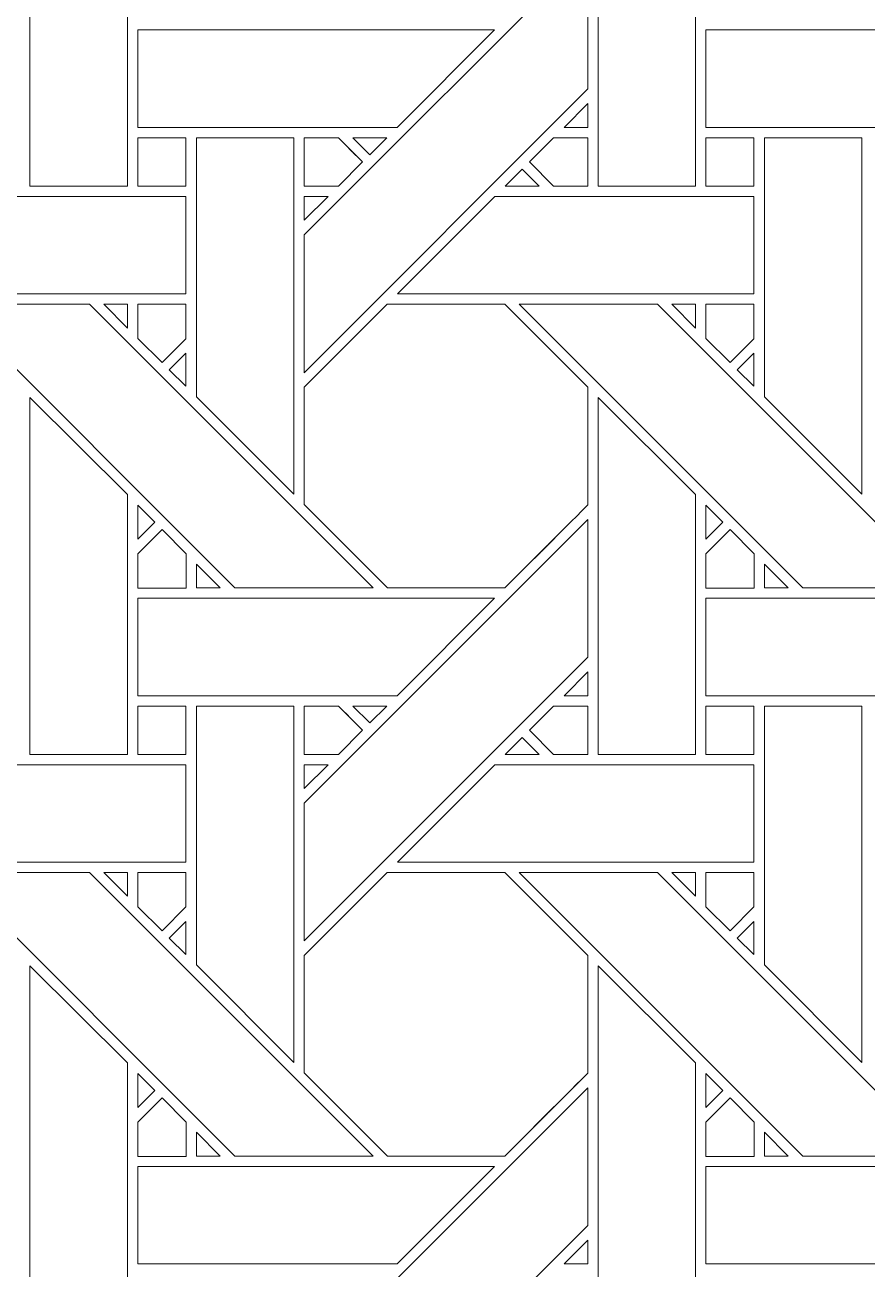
# Model space of a CAD drawing. Header units: inches. Extents: x 2.4 to 22.4, y -0.9 to 19.1.
# Drawn here: x 17.846 to 19.253, y 8.195 to 10.272 of the extents above; entities that cross this region are included whole.
import ezdxf

# ---------------------------------------------------------------- set-up
doc = ezdxf.new("R2010")
doc.units = ezdxf.units.IN
doc.header["$MEASUREMENT"] = 0
doc.layers.add('Design', color=7, linetype='Continuous', lineweight=0)

msp = doc.modelspace()

# ---------------------------------------------------------------- linework, layer by layer
at = {"layer": 'Design'}
for points, knots in [([(12.3829, 19.0948), (6.86, 19.0948), (2.3829, 14.6176), (2.3829, 9.0948), (2.3829, 3.5719), (6.86, -0.9052), (12.3829, -0.9052), (17.9057, -0.9052), (22.3829, 3.5719), (22.3829, 9.0948), (22.3829, 14.6176), (17.9057, 19.0948), (12.3829, 19.0948)], [0, 0, 0, 0, 1, 1, 1, 2, 2, 2, 3, 3, 3, 4, 4, 4, 4]), ([(12.3829, 17.972), (7.4801, 17.972), (3.5056, 13.9975), (3.5056, 9.0948), (3.5056, 4.192), (7.4801, 0.2175), (12.3829, 0.2175), (17.2856, 0.2175), (21.2601, 4.192), (21.2601, 9.0948), (21.2601, 13.9975), (17.2856, 17.972), (12.3829, 17.972)], [0, 0, 0, 0, 1, 1, 1, 2, 2, 2, 3, 3, 3, 4, 4, 4, 4]), ([(17.8548, 10.0031), (17.8548, 10.0031), (17.8548, 10.599), (17.8548, 10.599), (17.8548, 10.599), (18.0176, 10.4368), (18.0176, 10.4368), (18.0176, 10.4368), (18.0176, 10.0031), (18.0176, 10.0031), (18.0176, 10.0031), (17.8548, 10.0031), (17.8548, 10.0031)], [0, 0, 0, 0, 1, 1, 1, 2, 2, 2, 3, 3, 3, 4, 4, 4, 4]), ([(18.8036, 10.0031), (18.8036, 10.0031), (18.8036, 10.599), (18.8036, 10.599), (18.8036, 10.599), (18.9663, 10.4368), (18.9663, 10.4368), (18.9663, 10.4368), (18.9663, 10.0031), (18.9663, 10.0031), (18.9663, 10.0031), (18.8036, 10.0031), (18.8036, 10.0031)], [0, 0, 0, 0, 1, 1, 1, 2, 2, 2, 3, 3, 3, 4, 4, 4, 4]), ([(18.7864, 10.1654), (18.7864, 10.1654), (18.3128, 9.6917), (18.3128, 9.6917), (18.3128, 9.6917), (18.3128, 9.9218), (18.3128, 9.9218), (18.3128, 9.9218), (18.7864, 10.3954), (18.7864, 10.3954), (18.7864, 10.3954), (18.7864, 10.1654), (18.7864, 10.1654)], [0, 0, 0, 0, 1, 1, 1, 2, 2, 2, 3, 3, 3, 4, 4, 4, 4]), ([(18.4679, 10.1012), (18.4679, 10.1012), (18.0349, 10.1012), (18.0349, 10.1012), (18.0349, 10.1012), (18.0349, 10.2639), (18.0349, 10.2639), (18.0349, 10.2639), (18.6306, 10.2639), (18.6306, 10.2639), (18.6306, 10.2639), (18.4679, 10.1012), (18.4679, 10.1012)], [0, 0, 0, 0, 1, 1, 1, 2, 2, 2, 3, 3, 3, 4, 4, 4, 4]), ([(19.4166, 10.1012), (19.4166, 10.1012), (18.9836, 10.1012), (18.9836, 10.1012), (18.9836, 10.1012), (18.9836, 10.2639), (18.9836, 10.2639), (18.9836, 10.2639), (19.5793, 10.2639), (19.5793, 10.2639), (19.5793, 10.2639), (19.4166, 10.1012), (19.4166, 10.1012)], [0, 0, 0, 0, 1, 1, 1, 2, 2, 2, 3, 3, 3, 4, 4, 4, 4]), ([(18.7864, 10.141), (18.7864, 10.141), (18.7864, 10.1012), (18.7864, 10.1012), (18.7864, 10.1012), (18.7467, 10.1012), (18.7467, 10.1012), (18.7467, 10.1012), (18.7864, 10.141), (18.7864, 10.141)], [0, 0, 0, 0, 1, 1, 1, 2, 2, 2, 3, 3, 3, 3]), ([(18.0349, 10.0839), (18.0349, 10.0839), (18.1152, 10.0839), (18.1152, 10.0839), (18.1152, 10.0839), (18.1152, 10.0031), (18.1152, 10.0031), (18.1152, 10.0031), (18.0349, 10.0031), (18.0349, 10.0031), (18.0349, 10.0031), (18.0349, 10.0839), (18.0349, 10.0839)], [0, 0, 0, 0, 1, 1, 1, 2, 2, 2, 3, 3, 3, 4, 4, 4, 4]), ([(18.0349, 10.0031), (18.0349, 10.0031), (18.0349, 10.0839), (18.0349, 10.0839), (18.0349, 10.0839), (18.1152, 10.0839), (18.1152, 10.0839), (18.1152, 10.0839), (18.1152, 10.0031), (18.1152, 10.0031), (18.1152, 10.0031), (18.0349, 10.0031), (18.0349, 10.0031)], [0, 0, 0, 0, 1, 1, 1, 2, 2, 2, 3, 3, 3, 4, 4, 4, 4]), ([(18.1327, 9.6517), (18.1327, 9.6517), (18.1327, 10.0839), (18.1327, 10.0839), (18.1327, 10.0839), (18.2956, 10.0839), (18.2956, 10.0839), (18.2956, 10.0839), (18.2956, 9.4888), (18.2956, 9.4888), (18.2956, 9.4888), (18.1327, 9.6517), (18.1327, 9.6517)], [0, 0, 0, 0, 1, 1, 1, 2, 2, 2, 3, 3, 3, 4, 4, 4, 4]), ([(18.3699, 10.0839), (18.375, 10.0788), (18.4058, 10.048), (18.4102, 10.0436), (18.4102, 10.0436), (18.3698, 10.0032), (18.3698, 10.0032), (18.3698, 10.0032), (18.3128, 10.0032), (18.3128, 10.0032), (18.3128, 10.0032), (18.3128, 10.0839), (18.3128, 10.0839), (18.3128, 10.0839), (18.3699, 10.0839), (18.3699, 10.0839)], [0, 0, 0, 0, 1, 1, 1, 2, 2, 2, 3, 3, 3, 4, 4, 4, 5, 5, 5, 5]), ([(18.4102, 10.0436), (18.4102, 10.0436), (18.3698, 10.0032), (18.3698, 10.0032), (18.3698, 10.0032), (18.3128, 10.0032), (18.3128, 10.0032), (18.3128, 10.0032), (18.3128, 10.0839), (18.3128, 10.0839), (18.3128, 10.0839), (18.3699, 10.0839), (18.3699, 10.0839), (18.3752, 10.0786), (18.406, 10.0477), (18.4102, 10.0436)], [0, 0, 0, 0, 1, 1, 1, 2, 2, 2, 3, 3, 3, 4, 4, 4, 5, 5, 5, 5]), ([(18.3942, 10.0839), (18.3942, 10.0839), (18.4507, 10.0839), (18.4507, 10.0839), (18.4507, 10.0839), (18.4224, 10.0557), (18.4224, 10.0557), (18.4224, 10.0557), (18.3942, 10.0839), (18.3942, 10.0839)], [0, 0, 0, 0, 1, 1, 1, 2, 2, 2, 3, 3, 3, 3]), ([(18.7294, 10.0031), (18.7294, 10.0031), (18.689, 10.0435), (18.689, 10.0435), (18.689, 10.0435), (18.7294, 10.084), (18.7294, 10.084), (18.7294, 10.084), (18.7865, 10.084), (18.7865, 10.084), (18.7865, 10.084), (18.7865, 10.0031), (18.7865, 10.0031), (18.7865, 10.0031), (18.7294, 10.0031), (18.7294, 10.0031)], [0, 0, 0, 0, 1, 1, 1, 2, 2, 2, 3, 3, 3, 4, 4, 4, 5, 5, 5, 5]), ([(18.7865, 10.0031), (18.7865, 10.0031), (18.7294, 10.0031), (18.7294, 10.0031), (18.7294, 10.0031), (18.689, 10.0435), (18.689, 10.0435), (18.689, 10.0435), (18.7294, 10.084), (18.7294, 10.084), (18.7294, 10.084), (18.7865, 10.084), (18.7865, 10.084), (18.7865, 10.084), (18.7865, 10.0031), (18.7865, 10.0031)], [0, 0, 0, 0, 1, 1, 1, 2, 2, 2, 3, 3, 3, 4, 4, 4, 5, 5, 5, 5]), ([(18.9837, 10.0839), (18.9837, 10.0839), (19.0639, 10.0839), (19.0639, 10.0839), (19.0639, 10.0839), (19.0639, 10.0031), (19.0639, 10.0031), (19.0639, 10.0031), (18.9837, 10.0031), (18.9837, 10.0031), (18.9837, 10.0031), (18.9837, 10.0839), (18.9837, 10.0839)], [0, 0, 0, 0, 1, 1, 1, 2, 2, 2, 3, 3, 3, 4, 4, 4, 4]), ([(18.9837, 10.0031), (18.9837, 10.0031), (18.9837, 10.0839), (18.9837, 10.0839), (18.9837, 10.0839), (19.0639, 10.0839), (19.0639, 10.0839), (19.0639, 10.0839), (19.0639, 10.0031), (19.0639, 10.0031), (19.0639, 10.0031), (18.9837, 10.0031), (18.9837, 10.0031)], [0, 0, 0, 0, 1, 1, 1, 2, 2, 2, 3, 3, 3, 4, 4, 4, 4]), ([(19.0814, 9.6517), (19.0814, 9.6517), (19.0814, 10.0839), (19.0814, 10.0839), (19.0814, 10.0839), (19.2443, 10.0839), (19.2443, 10.0839), (19.2443, 10.0839), (19.2443, 9.4888), (19.2443, 9.4888), (19.2443, 9.4888), (19.0814, 9.6517), (19.0814, 9.6517)], [0, 0, 0, 0, 1, 1, 1, 2, 2, 2, 3, 3, 3, 4, 4, 4, 4]), ([(18.6768, 10.0314), (18.6768, 10.0314), (18.7051, 10.0031), (18.7051, 10.0031), (18.7051, 10.0031), (18.6486, 10.0031), (18.6486, 10.0031), (18.6486, 10.0031), (18.6768, 10.0314), (18.6768, 10.0314)], [0, 0, 0, 0, 1, 1, 1, 2, 2, 2, 3, 3, 3, 3]), ([(18.1152, 9.986), (18.1152, 9.986), (18.1152, 9.8232), (18.1152, 9.8232), (18.1152, 9.8232), (17.5199, 9.8232), (17.5199, 9.8232), (17.5199, 9.8232), (17.6827, 9.986), (17.6827, 9.986), (17.6827, 9.986), (18.1152, 9.986), (18.1152, 9.986)], [0, 0, 0, 0, 1, 1, 1, 2, 2, 2, 3, 3, 3, 4, 4, 4, 4]), ([(18.3526, 9.986), (18.3526, 9.986), (18.3128, 9.9462), (18.3128, 9.9462), (18.3128, 9.9462), (18.3128, 9.986), (18.3128, 9.986), (18.3128, 9.986), (18.3526, 9.986), (18.3526, 9.986)], [0, 0, 0, 0, 1, 1, 1, 2, 2, 2, 3, 3, 3, 3]), ([(19.0639, 9.986), (19.0639, 9.986), (19.0639, 9.8232), (19.0639, 9.8232), (19.0639, 9.8232), (18.4686, 9.8232), (18.4686, 9.8232), (18.4686, 9.8232), (18.6314, 9.986), (18.6314, 9.986), (18.6314, 9.986), (19.0639, 9.986), (19.0639, 9.986)], [0, 0, 0, 0, 1, 1, 1, 2, 2, 2, 3, 3, 3, 4, 4, 4, 4]), ([(18.1968, 9.3324), (18.1968, 9.3324), (17.7232, 9.8061), (17.7232, 9.8061), (17.7232, 9.8061), (17.9541, 9.8061), (17.9541, 9.8061), (17.9541, 9.8061), (18.4278, 9.3324), (18.4278, 9.3324), (18.4278, 9.3324), (18.1968, 9.3324), (18.1968, 9.3324)], [0, 0, 0, 0, 1, 1, 1, 2, 2, 2, 3, 3, 3, 4, 4, 4, 4]), ([(18.0177, 9.8061), (18.0177, 9.8061), (18.0177, 9.7662), (18.0177, 9.7662), (18.0177, 9.7662), (17.9783, 9.8061), (17.9783, 9.8061), (17.9783, 9.8061), (18.0177, 9.8061), (18.0177, 9.8061)], [0, 0, 0, 0, 1, 1, 1, 2, 2, 2, 3, 3, 3, 3]), ([(18.1152, 9.8061), (18.1152, 9.8061), (18.1152, 9.7485), (18.1152, 9.7485), (18.1152, 9.7485), (18.0753, 9.7085), (18.0753, 9.7085), (18.0753, 9.7085), (18.0349, 9.7489), (18.0349, 9.7489), (18.0349, 9.7489), (18.0349, 9.8061), (18.0349, 9.8061), (18.0349, 9.8061), (18.1152, 9.8061), (18.1152, 9.8061)], [0, 0, 0, 0, 1, 1, 1, 2, 2, 2, 3, 3, 3, 4, 4, 4, 5, 5, 5, 5]), ([(18.0753, 9.7085), (18.0753, 9.7085), (18.0349, 9.7489), (18.0349, 9.7489), (18.0349, 9.7489), (18.0349, 9.8061), (18.0349, 9.8061), (18.0349, 9.8061), (18.1152, 9.8061), (18.1152, 9.8061), (18.1152, 9.8061), (18.1152, 9.7485), (18.1152, 9.7485), (18.1152, 9.7485), (18.0753, 9.7085), (18.0753, 9.7085)], [0, 0, 0, 0, 1, 1, 1, 2, 2, 2, 3, 3, 3, 4, 4, 4, 5, 5, 5, 5]), ([(18.4515, 9.8061), (18.4515, 9.8061), (18.6477, 9.8061), (18.6477, 9.8061), (18.6477, 9.8061), (18.7865, 9.6673), (18.7865, 9.6673), (18.7865, 9.6673), (18.7865, 9.4711), (18.7865, 9.4711), (18.7687, 9.4532), (18.6567, 9.3414), (18.6478, 9.3324), (18.6478, 9.3324), (18.452, 9.3324), (18.452, 9.3324), (18.452, 9.3324), (18.3128, 9.4717), (18.3128, 9.4717), (18.3128, 9.4717), (18.3128, 9.6673), (18.3128, 9.6673), (18.3128, 9.6673), (18.4515, 9.8061), (18.4515, 9.8061)], [0, 0, 0, 0, 1, 1, 1, 2, 2, 2, 3, 3, 3, 4, 4, 4, 5, 5, 5, 6, 6, 6, 7, 7, 7, 8, 8, 8, 8]), ([(18.7865, 9.4711), (18.7687, 9.4532), (18.6568, 9.3415), (18.6478, 9.3324), (18.6478, 9.3324), (18.452, 9.3324), (18.452, 9.3324), (18.452, 9.3324), (18.3128, 9.4717), (18.3128, 9.4717), (18.3128, 9.4717), (18.3128, 9.6673), (18.3128, 9.6673), (18.3128, 9.6673), (18.4515, 9.8061), (18.4515, 9.8061), (18.4515, 9.8061), (18.6477, 9.8061), (18.6477, 9.8061), (18.6477, 9.8061), (18.7865, 9.6673), (18.7865, 9.6673), (18.7865, 9.6673), (18.7865, 9.4711), (18.7865, 9.4711)], [0, 0, 0, 0, 1, 1, 1, 2, 2, 2, 3, 3, 3, 4, 4, 4, 5, 5, 5, 6, 6, 6, 7, 7, 7, 8, 8, 8, 8]), ([(19.1455, 9.3324), (19.1455, 9.3324), (18.6719, 9.8061), (18.6719, 9.8061), (18.6719, 9.8061), (18.9029, 9.8061), (18.9029, 9.8061), (18.9029, 9.8061), (19.3765, 9.3324), (19.3765, 9.3324), (19.3765, 9.3324), (19.1455, 9.3324), (19.1455, 9.3324)], [0, 0, 0, 0, 1, 1, 1, 2, 2, 2, 3, 3, 3, 4, 4, 4, 4]), ([(18.9664, 9.8061), (18.9664, 9.8061), (18.9664, 9.7662), (18.9664, 9.7662), (18.9664, 9.7662), (18.927, 9.8061), (18.927, 9.8061), (18.927, 9.8061), (18.9664, 9.8061), (18.9664, 9.8061)], [0, 0, 0, 0, 1, 1, 1, 2, 2, 2, 3, 3, 3, 3]), ([(19.0639, 9.8061), (19.0639, 9.8061), (19.0639, 9.7485), (19.0639, 9.7485), (19.0639, 9.7485), (19.024, 9.7085), (19.024, 9.7085), (19.024, 9.7085), (18.9837, 9.7489), (18.9837, 9.7489), (18.9837, 9.7489), (18.9837, 9.8061), (18.9837, 9.8061), (18.9837, 9.8061), (19.0639, 9.8061), (19.0639, 9.8061)], [0, 0, 0, 0, 1, 1, 1, 2, 2, 2, 3, 3, 3, 4, 4, 4, 5, 5, 5, 5]), ([(19.024, 9.7085), (19.024, 9.7085), (18.9837, 9.7489), (18.9837, 9.7489), (18.9837, 9.7489), (18.9837, 9.8061), (18.9837, 9.8061), (18.9837, 9.8061), (19.0639, 9.8061), (19.0639, 9.8061), (19.0639, 9.8061), (19.0639, 9.7485), (19.0639, 9.7485), (19.0639, 9.7485), (19.024, 9.7085), (19.024, 9.7085)], [0, 0, 0, 0, 1, 1, 1, 2, 2, 2, 3, 3, 3, 4, 4, 4, 5, 5, 5, 5]), ([(18.1152, 9.7242), (18.1152, 9.7242), (18.1152, 9.6691), (18.1152, 9.6691), (18.1152, 9.6691), (18.0874, 9.6964), (18.0874, 9.6964), (18.0874, 9.6964), (18.1152, 9.7242), (18.1152, 9.7242)], [0, 0, 0, 0, 1, 1, 1, 2, 2, 2, 3, 3, 3, 3]), ([(19.0639, 9.7242), (19.0639, 9.7242), (19.0639, 9.6691), (19.0639, 9.6691), (19.0639, 9.6691), (19.0361, 9.6964), (19.0361, 9.6964), (19.0361, 9.6964), (19.0639, 9.7242), (19.0639, 9.7242)], [0, 0, 0, 0, 1, 1, 1, 2, 2, 2, 3, 3, 3, 3]), ([(17.8548, 9.0544), (17.8548, 9.0544), (17.8548, 9.6503), (17.8548, 9.6503), (17.8548, 9.6503), (18.0176, 9.4881), (18.0176, 9.4881), (18.0176, 9.4881), (18.0176, 9.0544), (18.0176, 9.0544), (18.0176, 9.0544), (17.8548, 9.0544), (17.8548, 9.0544)], [0, 0, 0, 0, 1, 1, 1, 2, 2, 2, 3, 3, 3, 4, 4, 4, 4]), ([(18.8036, 9.0544), (18.8036, 9.0544), (18.8036, 9.6503), (18.8036, 9.6503), (18.8036, 9.6503), (18.9663, 9.4881), (18.9663, 9.4881), (18.9663, 9.4881), (18.9663, 9.0544), (18.9663, 9.0544), (18.9663, 9.0544), (18.8036, 9.0544), (18.8036, 9.0544)], [0, 0, 0, 0, 1, 1, 1, 2, 2, 2, 3, 3, 3, 4, 4, 4, 4]), ([(18.0349, 9.4138), (18.0349, 9.4138), (18.0349, 9.4706), (18.0349, 9.4706), (18.0349, 9.4706), (18.0631, 9.442), (18.0631, 9.442), (18.0631, 9.442), (18.0349, 9.4138), (18.0349, 9.4138)], [0, 0, 0, 0, 1, 1, 1, 2, 2, 2, 3, 3, 3, 3]), ([(18.9836, 9.4138), (18.9836, 9.4138), (18.9836, 9.4706), (18.9836, 9.4706), (18.9836, 9.4706), (19.0118, 9.442), (19.0118, 9.442), (19.0118, 9.442), (18.9836, 9.4138), (18.9836, 9.4138)], [0, 0, 0, 0, 1, 1, 1, 2, 2, 2, 3, 3, 3, 3]), ([(18.7864, 9.2166), (18.7864, 9.2166), (18.3128, 8.743), (18.3128, 8.743), (18.3128, 8.743), (18.3128, 8.9731), (18.3128, 8.9731), (18.3128, 8.9731), (18.7864, 9.4467), (18.7864, 9.4467), (18.7864, 9.4467), (18.7864, 9.2166), (18.7864, 9.2166)], [0, 0, 0, 0, 1, 1, 1, 2, 2, 2, 3, 3, 3, 4, 4, 4, 4]), ([(18.0349, 9.3322), (18.0349, 9.3322), (18.0349, 9.3895), (18.0349, 9.3895), (18.0349, 9.3895), (18.0753, 9.4298), (18.0753, 9.4298), (18.0753, 9.4298), (18.1156, 9.3895), (18.1156, 9.3895), (18.1156, 9.3895), (18.1156, 9.3322), (18.1156, 9.3322), (18.1156, 9.3322), (18.0349, 9.3322), (18.0349, 9.3322)], [0, 0, 0, 0, 1, 1, 1, 2, 2, 2, 3, 3, 3, 4, 4, 4, 5, 5, 5, 5]), ([(18.0753, 9.4298), (18.0753, 9.4298), (18.1156, 9.3895), (18.1156, 9.3895), (18.1156, 9.3895), (18.1156, 9.3322), (18.1156, 9.3322), (18.1156, 9.3322), (18.0349, 9.3322), (18.0349, 9.3322), (18.0349, 9.3322), (18.0349, 9.3895), (18.0349, 9.3895), (18.0349, 9.3895), (18.0753, 9.4298), (18.0753, 9.4298)], [0, 0, 0, 0, 1, 1, 1, 2, 2, 2, 3, 3, 3, 4, 4, 4, 5, 5, 5, 5]), ([(18.9837, 9.3322), (18.9837, 9.3322), (18.9837, 9.3895), (18.9837, 9.3895), (18.9837, 9.3895), (19.024, 9.4298), (19.024, 9.4298), (19.024, 9.4298), (19.0643, 9.3895), (19.0643, 9.3895), (19.0643, 9.3895), (19.0643, 9.3322), (19.0643, 9.3322), (19.0643, 9.3322), (18.9837, 9.3322), (18.9837, 9.3322)], [0, 0, 0, 0, 1, 1, 1, 2, 2, 2, 3, 3, 3, 4, 4, 4, 5, 5, 5, 5]), ([(19.024, 9.4298), (19.024, 9.4298), (19.0643, 9.3895), (19.0643, 9.3895), (19.0643, 9.3895), (19.0643, 9.3322), (19.0643, 9.3322), (19.0643, 9.3322), (18.9837, 9.3322), (18.9837, 9.3322), (18.9837, 9.3322), (18.9837, 9.3895), (18.9837, 9.3895), (18.9837, 9.3895), (19.024, 9.4298), (19.024, 9.4298)], [0, 0, 0, 0, 1, 1, 1, 2, 2, 2, 3, 3, 3, 4, 4, 4, 5, 5, 5, 5]), ([(18.1328, 9.3324), (18.1328, 9.3324), (18.1328, 9.3722), (18.1328, 9.3722), (18.1328, 9.3722), (18.1725, 9.3324), (18.1725, 9.3324), (18.1725, 9.3324), (18.1328, 9.3324), (18.1328, 9.3324)], [0, 0, 0, 0, 1, 1, 1, 2, 2, 2, 3, 3, 3, 3]), ([(19.0815, 9.3324), (19.0815, 9.3324), (19.0815, 9.3722), (19.0815, 9.3722), (19.0815, 9.3722), (19.1213, 9.3324), (19.1213, 9.3324), (19.1213, 9.3324), (19.0815, 9.3324), (19.0815, 9.3324)], [0, 0, 0, 0, 1, 1, 1, 2, 2, 2, 3, 3, 3, 3]), ([(18.4679, 9.1525), (18.4679, 9.1525), (18.0349, 9.1525), (18.0349, 9.1525), (18.0349, 9.1525), (18.0349, 9.3152), (18.0349, 9.3152), (18.0349, 9.3152), (18.6306, 9.3152), (18.6306, 9.3152), (18.6306, 9.3152), (18.4679, 9.1525), (18.4679, 9.1525)], [0, 0, 0, 0, 1, 1, 1, 2, 2, 2, 3, 3, 3, 4, 4, 4, 4]), ([(19.4166, 9.1525), (19.4166, 9.1525), (18.9836, 9.1525), (18.9836, 9.1525), (18.9836, 9.1525), (18.9836, 9.3152), (18.9836, 9.3152), (18.9836, 9.3152), (19.5793, 9.3152), (19.5793, 9.3152), (19.5793, 9.3152), (19.4166, 9.1525), (19.4166, 9.1525)], [0, 0, 0, 0, 1, 1, 1, 2, 2, 2, 3, 3, 3, 4, 4, 4, 4]), ([(18.7864, 9.1923), (18.7864, 9.1923), (18.7864, 9.1525), (18.7864, 9.1525), (18.7864, 9.1525), (18.7467, 9.1525), (18.7467, 9.1525), (18.7467, 9.1525), (18.7864, 9.1923), (18.7864, 9.1923)], [0, 0, 0, 0, 1, 1, 1, 2, 2, 2, 3, 3, 3, 3]), ([(18.0349, 9.1352), (18.0349, 9.1352), (18.1152, 9.1352), (18.1152, 9.1352), (18.1152, 9.1352), (18.1152, 9.0544), (18.1152, 9.0544), (18.1152, 9.0544), (18.0349, 9.0544), (18.0349, 9.0544), (18.0349, 9.0544), (18.0349, 9.1352), (18.0349, 9.1352)], [0, 0, 0, 0, 1, 1, 1, 2, 2, 2, 3, 3, 3, 4, 4, 4, 4]), ([(18.0349, 9.0544), (18.0349, 9.0544), (18.0349, 9.1352), (18.0349, 9.1352), (18.0349, 9.1352), (18.1152, 9.1352), (18.1152, 9.1352), (18.1152, 9.1352), (18.1152, 9.0544), (18.1152, 9.0544), (18.1152, 9.0544), (18.0349, 9.0544), (18.0349, 9.0544)], [0, 0, 0, 0, 1, 1, 1, 2, 2, 2, 3, 3, 3, 4, 4, 4, 4]), ([(18.1327, 8.703), (18.1327, 8.703), (18.1327, 9.1352), (18.1327, 9.1352), (18.1327, 9.1352), (18.2956, 9.1352), (18.2956, 9.1352), (18.2956, 9.1352), (18.2956, 8.5401), (18.2956, 8.5401), (18.2956, 8.5401), (18.1327, 8.703), (18.1327, 8.703)], [0, 0, 0, 0, 1, 1, 1, 2, 2, 2, 3, 3, 3, 4, 4, 4, 4]), ([(18.3699, 9.1352), (18.375, 9.1301), (18.4058, 9.0993), (18.4102, 9.0948), (18.4102, 9.0948), (18.3698, 9.0544), (18.3698, 9.0544), (18.3698, 9.0544), (18.3128, 9.0544), (18.3128, 9.0544), (18.3128, 9.0544), (18.3128, 9.1352), (18.3128, 9.1352), (18.3128, 9.1352), (18.3699, 9.1352), (18.3699, 9.1352)], [0, 0, 0, 0, 1, 1, 1, 2, 2, 2, 3, 3, 3, 4, 4, 4, 5, 5, 5, 5]), ([(18.4102, 9.0948), (18.4102, 9.0948), (18.3698, 9.0544), (18.3698, 9.0544), (18.3698, 9.0544), (18.3128, 9.0544), (18.3128, 9.0544), (18.3128, 9.0544), (18.3128, 9.1352), (18.3128, 9.1352), (18.3128, 9.1352), (18.3699, 9.1352), (18.3699, 9.1352), (18.3753, 9.1298), (18.4062, 9.0989), (18.4102, 9.0948)], [0, 0, 0, 0, 1, 1, 1, 2, 2, 2, 3, 3, 3, 4, 4, 4, 5, 5, 5, 5]), ([(18.3942, 9.1352), (18.3942, 9.1352), (18.4507, 9.1352), (18.4507, 9.1352), (18.4507, 9.1352), (18.4224, 9.107), (18.4224, 9.107), (18.4224, 9.107), (18.3942, 9.1352), (18.3942, 9.1352)], [0, 0, 0, 0, 1, 1, 1, 2, 2, 2, 3, 3, 3, 3]), ([(18.7294, 9.0544), (18.7294, 9.0544), (18.689, 9.0948), (18.689, 9.0948), (18.689, 9.0948), (18.7294, 9.1352), (18.7294, 9.1352), (18.7294, 9.1352), (18.7865, 9.1352), (18.7865, 9.1352), (18.7865, 9.1352), (18.7865, 9.0544), (18.7865, 9.0544), (18.7865, 9.0544), (18.7294, 9.0544), (18.7294, 9.0544)], [0, 0, 0, 0, 1, 1, 1, 2, 2, 2, 3, 3, 3, 4, 4, 4, 5, 5, 5, 5]), ([(18.7865, 9.0544), (18.7865, 9.0544), (18.7294, 9.0544), (18.7294, 9.0544), (18.7294, 9.0544), (18.689, 9.0948), (18.689, 9.0948), (18.689, 9.0948), (18.7294, 9.1352), (18.7294, 9.1352), (18.7294, 9.1352), (18.7865, 9.1352), (18.7865, 9.1352), (18.7865, 9.1352), (18.7865, 9.0544), (18.7865, 9.0544)], [0, 0, 0, 0, 1, 1, 1, 2, 2, 2, 3, 3, 3, 4, 4, 4, 5, 5, 5, 5]), ([(18.9837, 9.1352), (18.9837, 9.1352), (19.0639, 9.1352), (19.0639, 9.1352), (19.0639, 9.1352), (19.0639, 9.0544), (19.0639, 9.0544), (19.0639, 9.0544), (18.9837, 9.0544), (18.9837, 9.0544), (18.9837, 9.0544), (18.9837, 9.1352), (18.9837, 9.1352)], [0, 0, 0, 0, 1, 1, 1, 2, 2, 2, 3, 3, 3, 4, 4, 4, 4]), ([(18.9837, 9.0544), (18.9837, 9.0544), (18.9837, 9.1352), (18.9837, 9.1352), (18.9837, 9.1352), (19.0639, 9.1352), (19.0639, 9.1352), (19.0639, 9.1352), (19.0639, 9.0544), (19.0639, 9.0544), (19.0639, 9.0544), (18.9837, 9.0544), (18.9837, 9.0544)], [0, 0, 0, 0, 1, 1, 1, 2, 2, 2, 3, 3, 3, 4, 4, 4, 4]), ([(19.0814, 8.703), (19.0814, 8.703), (19.0814, 9.1352), (19.0814, 9.1352), (19.0814, 9.1352), (19.2443, 9.1352), (19.2443, 9.1352), (19.2443, 9.1352), (19.2443, 8.5401), (19.2443, 8.5401), (19.2443, 8.5401), (19.0814, 8.703), (19.0814, 8.703)], [0, 0, 0, 0, 1, 1, 1, 2, 2, 2, 3, 3, 3, 4, 4, 4, 4]), ([(18.6768, 9.0827), (18.6768, 9.0827), (18.7051, 9.0544), (18.7051, 9.0544), (18.7051, 9.0544), (18.6486, 9.0544), (18.6486, 9.0544), (18.6486, 9.0544), (18.6768, 9.0827), (18.6768, 9.0827)], [0, 0, 0, 0, 1, 1, 1, 2, 2, 2, 3, 3, 3, 3]), ([(18.1152, 9.0373), (18.1152, 9.0373), (18.1152, 8.8745), (18.1152, 8.8745), (18.1152, 8.8745), (17.5199, 8.8745), (17.5199, 8.8745), (17.5199, 8.8745), (17.6827, 9.0373), (17.6827, 9.0373), (17.6827, 9.0373), (18.1152, 9.0373), (18.1152, 9.0373)], [0, 0, 0, 0, 1, 1, 1, 2, 2, 2, 3, 3, 3, 4, 4, 4, 4]), ([(18.3526, 9.0373), (18.3526, 9.0373), (18.3128, 8.9975), (18.3128, 8.9975), (18.3128, 8.9975), (18.3128, 9.0373), (18.3128, 9.0373), (18.3128, 9.0373), (18.3526, 9.0373), (18.3526, 9.0373)], [0, 0, 0, 0, 1, 1, 1, 2, 2, 2, 3, 3, 3, 3]), ([(19.0639, 9.0373), (19.0639, 9.0373), (19.0639, 8.8745), (19.0639, 8.8745), (19.0639, 8.8745), (18.4686, 8.8745), (18.4686, 8.8745), (18.4686, 8.8745), (18.6314, 9.0373), (18.6314, 9.0373), (18.6314, 9.0373), (19.0639, 9.0373), (19.0639, 9.0373)], [0, 0, 0, 0, 1, 1, 1, 2, 2, 2, 3, 3, 3, 4, 4, 4, 4]), ([(18.1967, 8.3837), (18.1967, 8.3837), (17.7232, 8.8573), (17.7232, 8.8573), (17.7232, 8.8573), (17.9541, 8.8573), (17.9541, 8.8573), (17.9541, 8.8573), (18.4278, 8.3837), (18.4278, 8.3837), (18.4278, 8.3837), (18.1967, 8.3837), (18.1967, 8.3837)], [0, 0, 0, 0, 1, 1, 1, 2, 2, 2, 3, 3, 3, 4, 4, 4, 4]), ([(18.0177, 8.8573), (18.0177, 8.8573), (18.0177, 8.8175), (18.0177, 8.8175), (18.0177, 8.8175), (17.9783, 8.8573), (17.9783, 8.8573), (17.9783, 8.8573), (18.0177, 8.8573), (18.0177, 8.8573)], [0, 0, 0, 0, 1, 1, 1, 2, 2, 2, 3, 3, 3, 3]), ([(18.1152, 8.8573), (18.1152, 8.8573), (18.1152, 8.7997), (18.1152, 8.7997), (18.1152, 8.7997), (18.0753, 8.7598), (18.0753, 8.7598), (18.0753, 8.7598), (18.0349, 8.8001), (18.0349, 8.8001), (18.0349, 8.8001), (18.0349, 8.8573), (18.0349, 8.8573), (18.0349, 8.8573), (18.1152, 8.8573), (18.1152, 8.8573)], [0, 0, 0, 0, 1, 1, 1, 2, 2, 2, 3, 3, 3, 4, 4, 4, 5, 5, 5, 5]), ([(18.0753, 8.7598), (18.0753, 8.7598), (18.0349, 8.8001), (18.0349, 8.8001), (18.0349, 8.8001), (18.0349, 8.8573), (18.0349, 8.8573), (18.0349, 8.8573), (18.1152, 8.8573), (18.1152, 8.8573), (18.1152, 8.8573), (18.1152, 8.7997), (18.1152, 8.7997), (18.1152, 8.7997), (18.0753, 8.7598), (18.0753, 8.7598)], [0, 0, 0, 0, 1, 1, 1, 2, 2, 2, 3, 3, 3, 4, 4, 4, 5, 5, 5, 5]), ([(18.4515, 8.8573), (18.4515, 8.8573), (18.6477, 8.8573), (18.6477, 8.8573), (18.6477, 8.8573), (18.7865, 8.7186), (18.7865, 8.7186), (18.7865, 8.7186), (18.7865, 8.5224), (18.7865, 8.5224), (18.7687, 8.5044), (18.6567, 8.3927), (18.6478, 8.3837), (18.6478, 8.3837), (18.452, 8.3837), (18.452, 8.3837), (18.452, 8.3837), (18.3128, 8.5229), (18.3128, 8.5229), (18.3128, 8.5229), (18.3128, 8.7186), (18.3128, 8.7186), (18.3128, 8.7186), (18.4515, 8.8573), (18.4515, 8.8573)], [0, 0, 0, 0, 1, 1, 1, 2, 2, 2, 3, 3, 3, 4, 4, 4, 5, 5, 5, 6, 6, 6, 7, 7, 7, 8, 8, 8, 8]), ([(18.7865, 8.5224), (18.7685, 8.5043), (18.6566, 8.3926), (18.6478, 8.3837), (18.6478, 8.3837), (18.452, 8.3837), (18.452, 8.3837), (18.452, 8.3837), (18.3128, 8.5229), (18.3128, 8.5229), (18.3128, 8.5229), (18.3128, 8.7186), (18.3128, 8.7186), (18.3128, 8.7186), (18.4515, 8.8573), (18.4515, 8.8573), (18.4515, 8.8573), (18.6477, 8.8573), (18.6477, 8.8573), (18.6477, 8.8573), (18.7865, 8.7186), (18.7865, 8.7186), (18.7865, 8.7186), (18.7865, 8.5224), (18.7865, 8.5224)], [0, 0, 0, 0, 1, 1, 1, 2, 2, 2, 3, 3, 3, 4, 4, 4, 5, 5, 5, 6, 6, 6, 7, 7, 7, 8, 8, 8, 8]), ([(19.1455, 8.3837), (19.1455, 8.3837), (18.6719, 8.8573), (18.6719, 8.8573), (18.6719, 8.8573), (18.9029, 8.8573), (18.9029, 8.8573), (18.9029, 8.8573), (19.3765, 8.3837), (19.3765, 8.3837), (19.3765, 8.3837), (19.1455, 8.3837), (19.1455, 8.3837)], [0, 0, 0, 0, 1, 1, 1, 2, 2, 2, 3, 3, 3, 4, 4, 4, 4]), ([(18.9664, 8.8573), (18.9664, 8.8573), (18.9664, 8.8175), (18.9664, 8.8175), (18.9664, 8.8175), (18.927, 8.8573), (18.927, 8.8573), (18.927, 8.8573), (18.9664, 8.8573), (18.9664, 8.8573)], [0, 0, 0, 0, 1, 1, 1, 2, 2, 2, 3, 3, 3, 3]), ([(19.0639, 8.8573), (19.0639, 8.8573), (19.0639, 8.7997), (19.0639, 8.7997), (19.0639, 8.7997), (19.024, 8.7598), (19.024, 8.7598), (19.024, 8.7598), (18.9837, 8.8001), (18.9837, 8.8001), (18.9837, 8.8001), (18.9837, 8.8573), (18.9837, 8.8573), (18.9837, 8.8573), (19.0639, 8.8573), (19.0639, 8.8573)], [0, 0, 0, 0, 1, 1, 1, 2, 2, 2, 3, 3, 3, 4, 4, 4, 5, 5, 5, 5]), ([(19.024, 8.7598), (19.024, 8.7598), (18.9837, 8.8001), (18.9837, 8.8001), (18.9837, 8.8001), (18.9837, 8.8573), (18.9837, 8.8573), (18.9837, 8.8573), (19.0639, 8.8573), (19.0639, 8.8573), (19.0639, 8.8573), (19.0639, 8.7997), (19.0639, 8.7997), (19.0639, 8.7997), (19.024, 8.7598), (19.024, 8.7598)], [0, 0, 0, 0, 1, 1, 1, 2, 2, 2, 3, 3, 3, 4, 4, 4, 5, 5, 5, 5]), ([(18.1152, 8.7755), (18.1152, 8.7755), (18.1152, 8.7203), (18.1152, 8.7203), (18.1152, 8.7203), (18.0874, 8.7477), (18.0874, 8.7477), (18.0874, 8.7477), (18.1152, 8.7755), (18.1152, 8.7755)], [0, 0, 0, 0, 1, 1, 1, 2, 2, 2, 3, 3, 3, 3]), ([(19.0639, 8.7755), (19.0639, 8.7755), (19.0639, 8.7203), (19.0639, 8.7203), (19.0639, 8.7203), (19.0361, 8.7477), (19.0361, 8.7477), (19.0361, 8.7477), (19.0639, 8.7755), (19.0639, 8.7755)], [0, 0, 0, 0, 1, 1, 1, 2, 2, 2, 3, 3, 3, 3]), ([(17.8548, 8.1057), (17.8548, 8.1057), (17.8548, 8.7015), (17.8548, 8.7015), (17.8548, 8.7015), (18.0176, 8.5394), (18.0176, 8.5394), (18.0176, 8.5394), (18.0176, 8.1057), (18.0176, 8.1057), (18.0176, 8.1057), (17.8548, 8.1057), (17.8548, 8.1057)], [0, 0, 0, 0, 1, 1, 1, 2, 2, 2, 3, 3, 3, 4, 4, 4, 4]), ([(18.8036, 8.1057), (18.8036, 8.1057), (18.8036, 8.7015), (18.8036, 8.7015), (18.8036, 8.7015), (18.9663, 8.5394), (18.9663, 8.5394), (18.9663, 8.5394), (18.9663, 8.1057), (18.9663, 8.1057), (18.9663, 8.1057), (18.8036, 8.1057), (18.8036, 8.1057)], [0, 0, 0, 0, 1, 1, 1, 2, 2, 2, 3, 3, 3, 4, 4, 4, 4]), ([(18.0349, 8.4651), (18.0349, 8.4651), (18.0349, 8.5219), (18.0349, 8.5219), (18.0349, 8.5219), (18.0631, 8.4933), (18.0631, 8.4933), (18.0631, 8.4933), (18.0349, 8.4651), (18.0349, 8.4651)], [0, 0, 0, 0, 1, 1, 1, 2, 2, 2, 3, 3, 3, 3]), ([(18.9836, 8.4651), (18.9836, 8.4651), (18.9836, 8.5219), (18.9836, 8.5219), (18.9836, 8.5219), (19.0118, 8.4933), (19.0118, 8.4933), (19.0118, 8.4933), (18.9836, 8.4651), (18.9836, 8.4651)], [0, 0, 0, 0, 1, 1, 1, 2, 2, 2, 3, 3, 3, 3]), ([(18.7864, 8.2679), (18.7864, 8.2679), (18.3128, 7.7943), (18.3128, 7.7943), (18.3128, 7.7943), (18.3128, 8.0244), (18.3128, 8.0244), (18.3128, 8.0244), (18.7864, 8.498), (18.7864, 8.498), (18.7864, 8.498), (18.7864, 8.2679), (18.7864, 8.2679)], [0, 0, 0, 0, 1, 1, 1, 2, 2, 2, 3, 3, 3, 4, 4, 4, 4]), ([(18.0349, 8.3834), (18.0349, 8.3834), (18.0349, 8.4407), (18.0349, 8.4407), (18.0349, 8.4407), (18.0753, 8.4811), (18.0753, 8.4811), (18.0753, 8.4811), (18.1156, 8.4407), (18.1156, 8.4407), (18.1156, 8.4407), (18.1156, 8.3834), (18.1156, 8.3834), (18.1156, 8.3834), (18.0349, 8.3834), (18.0349, 8.3834)], [0, 0, 0, 0, 1, 1, 1, 2, 2, 2, 3, 3, 3, 4, 4, 4, 5, 5, 5, 5]), ([(18.0753, 8.4811), (18.0753, 8.4811), (18.1156, 8.4407), (18.1156, 8.4407), (18.1156, 8.4407), (18.1156, 8.3834), (18.1156, 8.3834), (18.1156, 8.3834), (18.0349, 8.3834), (18.0349, 8.3834), (18.0349, 8.3834), (18.0349, 8.4407), (18.0349, 8.4407), (18.0349, 8.4407), (18.0753, 8.4811), (18.0753, 8.4811)], [0, 0, 0, 0, 1, 1, 1, 2, 2, 2, 3, 3, 3, 4, 4, 4, 5, 5, 5, 5]), ([(18.9837, 8.3834), (18.9837, 8.3834), (18.9837, 8.4407), (18.9837, 8.4407), (18.9837, 8.4407), (19.024, 8.4811), (19.024, 8.4811), (19.024, 8.4811), (19.0643, 8.4407), (19.0643, 8.4407), (19.0643, 8.4407), (19.0643, 8.3834), (19.0643, 8.3834), (19.0643, 8.3834), (18.9837, 8.3834), (18.9837, 8.3834)], [0, 0, 0, 0, 1, 1, 1, 2, 2, 2, 3, 3, 3, 4, 4, 4, 5, 5, 5, 5]), ([(19.024, 8.4811), (19.024, 8.4811), (19.0643, 8.4407), (19.0643, 8.4407), (19.0643, 8.4407), (19.0643, 8.3834), (19.0643, 8.3834), (19.0643, 8.3834), (18.9837, 8.3834), (18.9837, 8.3834), (18.9837, 8.3834), (18.9837, 8.4407), (18.9837, 8.4407), (18.9837, 8.4407), (19.024, 8.4811), (19.024, 8.4811)], [0, 0, 0, 0, 1, 1, 1, 2, 2, 2, 3, 3, 3, 4, 4, 4, 5, 5, 5, 5]), ([(18.1328, 8.3837), (18.1328, 8.3837), (18.1328, 8.4235), (18.1328, 8.4235), (18.1328, 8.4235), (18.1725, 8.3837), (18.1725, 8.3837), (18.1725, 8.3837), (18.1328, 8.3837), (18.1328, 8.3837)], [0, 0, 0, 0, 1, 1, 1, 2, 2, 2, 3, 3, 3, 3]), ([(19.0815, 8.3837), (19.0815, 8.3837), (19.0815, 8.4235), (19.0815, 8.4235), (19.0815, 8.4235), (19.1213, 8.3837), (19.1213, 8.3837), (19.1213, 8.3837), (19.0815, 8.3837), (19.0815, 8.3837)], [0, 0, 0, 0, 1, 1, 1, 2, 2, 2, 3, 3, 3, 3]), ([(18.4679, 8.2037), (18.4679, 8.2037), (18.0349, 8.2037), (18.0349, 8.2037), (18.0349, 8.2037), (18.0349, 8.3664), (18.0349, 8.3664), (18.0349, 8.3664), (18.6306, 8.3664), (18.6306, 8.3664), (18.6306, 8.3664), (18.4679, 8.2037), (18.4679, 8.2037)], [0, 0, 0, 0, 1, 1, 1, 2, 2, 2, 3, 3, 3, 4, 4, 4, 4]), ([(19.4166, 8.2037), (19.4166, 8.2037), (18.9836, 8.2037), (18.9836, 8.2037), (18.9836, 8.2037), (18.9836, 8.3664), (18.9836, 8.3664), (18.9836, 8.3664), (19.5793, 8.3664), (19.5793, 8.3664), (19.5793, 8.3664), (19.4166, 8.2037), (19.4166, 8.2037)], [0, 0, 0, 0, 1, 1, 1, 2, 2, 2, 3, 3, 3, 4, 4, 4, 4]), ([(18.7864, 8.2435), (18.7864, 8.2435), (18.7864, 8.2038), (18.7864, 8.2038), (18.7864, 8.2038), (18.7467, 8.2038), (18.7467, 8.2038), (18.7467, 8.2038), (18.7864, 8.2435), (18.7864, 8.2435)], [0, 0, 0, 0, 1, 1, 1, 2, 2, 2, 3, 3, 3, 3])]:
    msp.add_open_spline(points, degree=3, knots=knots, dxfattribs=at)

doc.saveas('drawing.dxf')
